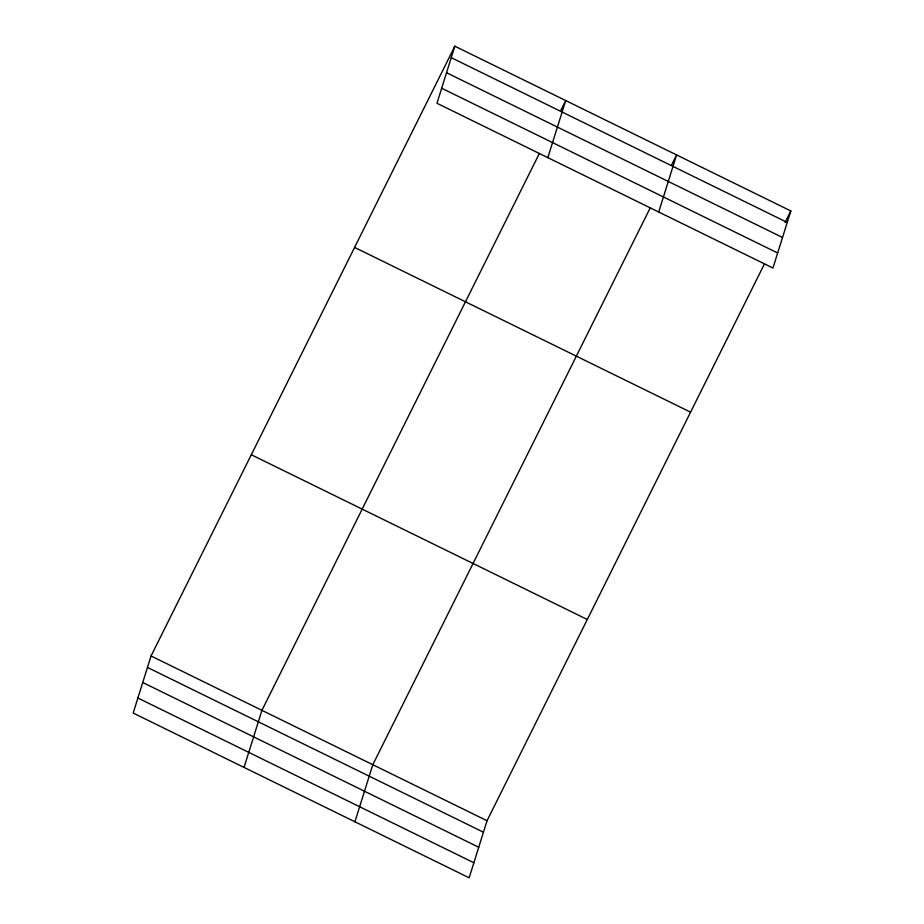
<?xml version="1.0" encoding="UTF-8"?>
<svg xmlns="http://www.w3.org/2000/svg" width="924" height="924" viewBox="0 0 924 924"><rect width="100%" height="100%" fill="white"/><g stroke="black" fill="none" stroke-linecap="round" stroke-linejoin="round"><path stroke-width="1.39" d="M454.839 46.2L436.96 103.269L772.949 268.029L790.829 210.949L454.839 46.2L151.051 655.971L133.172 713.051L469.161 877.8L487.04 820.731L764.483 263.837M244.04 767.417L261.931 710.337L539.373 153.453M547.828 157.646L565.719 100.566L560.579 110.892M354.92 821.783L372.811 764.714L650.253 207.819M658.708 212.012L676.599 154.932L671.459 165.257M785.054 222.557L790.829 210.949M451.247 57.669L787.236 222.43M446.535 72.719L782.524 237.468M441.672 88.23L777.661 252.98M354.597 247.424L690.586 412.173M251.305 454.747L587.294 619.496M151.051 655.971L487.04 820.731M147.459 667.44L483.448 832.201M142.746 682.49L478.736 847.25M137.884 698.001L473.873 862.75"/></g></svg>
